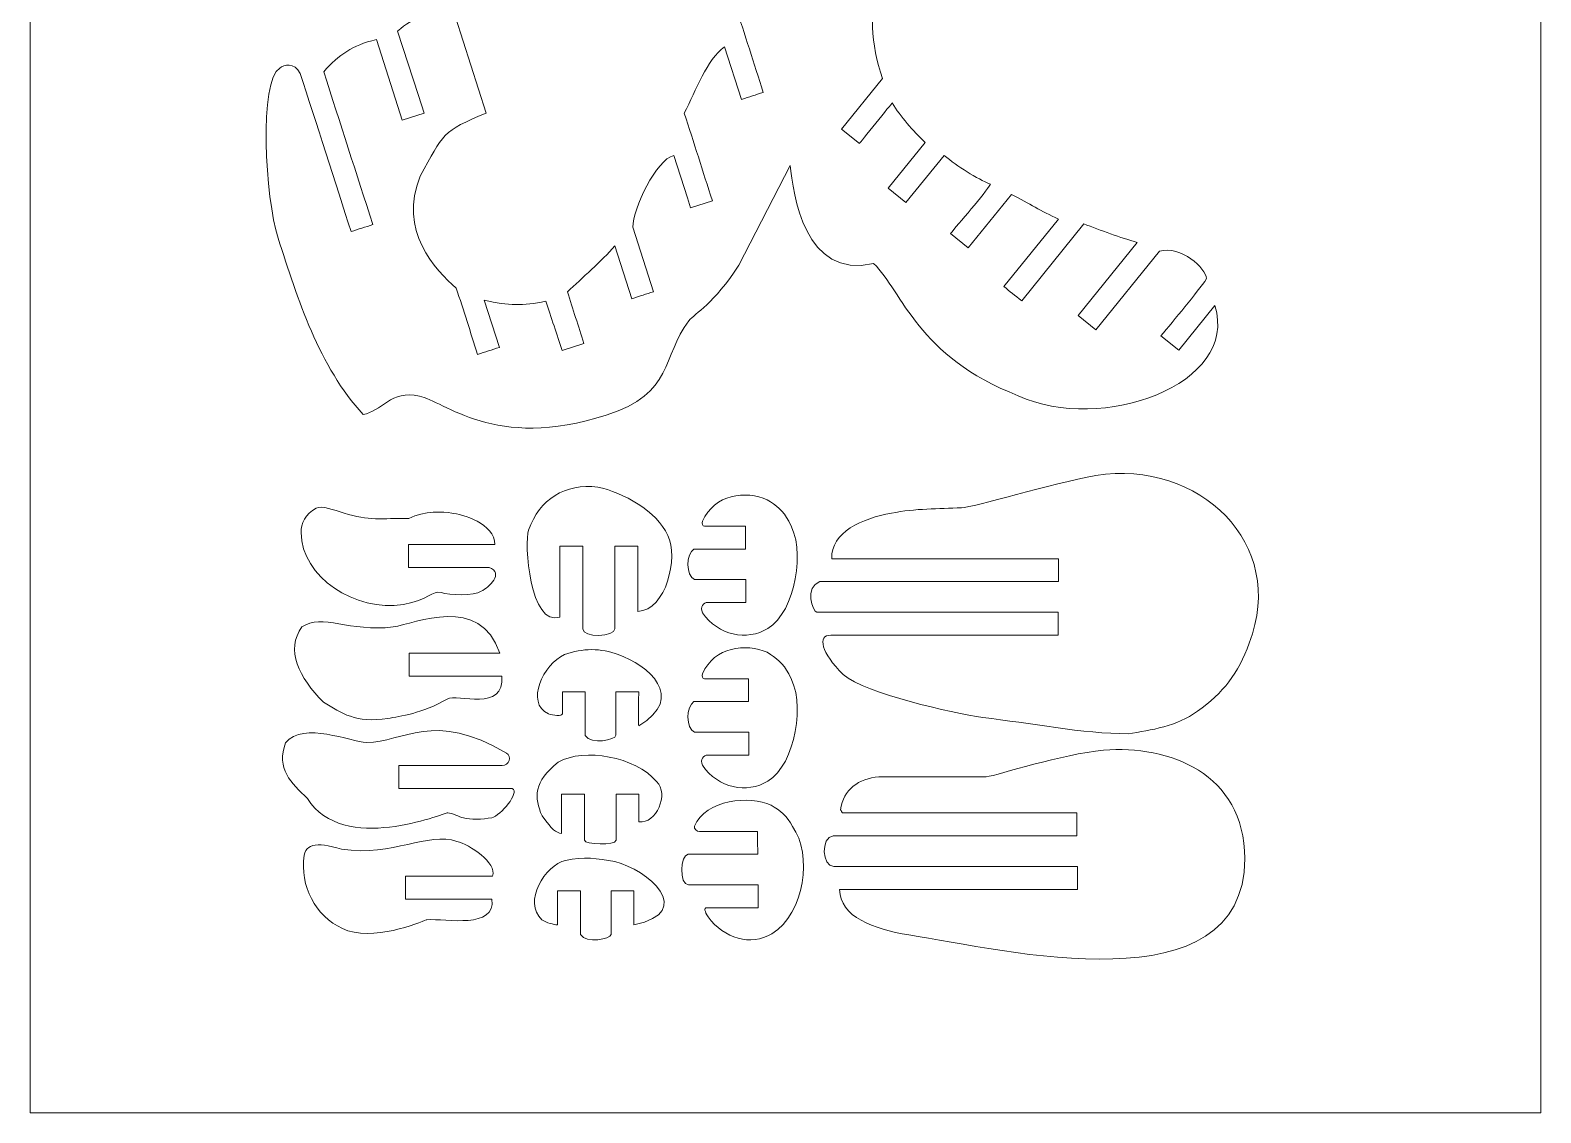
# Model space of a CAD drawing. Header units: centimetres. Extents: x -247 to 254, y -151 to 157.
# Drawn here: x 56 to 254.1, y -151.4 to -9.4 of the extents above; entities that cross this region are included whole.
import ezdxf

# ---------------------------------------------------------------- set-up
doc = ezdxf.new("R2010")
doc.units = ezdxf.units.CM
doc.header["$MEASUREMENT"] = 0
doc.layers.add('Livello 1', color=7, linetype='Continuous')
doc.layers.add('Livello 2', color=5, linetype='Continuous')

msp = doc.modelspace()

# ---------------------------------------------------------------- linework, layer by layer
at = {"layer": 'Livello 1', "color": 250, "lineweight": 20}
for points, knots in [([(207.82, 9.41), (207.82, 9.41), (203.1, 3.58), (203.1, 3.58), (203.1, 3.58), (203.1, 3.58), (200.77, 5.46), (200.77, 5.46), (200.77, 5.46), (200.77, 5.46), (206.2, 12.19), (206.2, 12.19), (206.2, 12.19), (204.58, 14.08), (202.57, 15.96), (201.15, 16.82), (201.15, 16.82), (201.15, 16.82), (197.37, 12.14), (197.37, 12.14), (197.37, 12.14), (197.37, 12.14), (195.03, 14.02), (195.03, 14.02), (195.03, 14.02), (195.03, 14.02), (198.59, 18.43), (198.59, 18.43), (198.59, 18.43), (195.05, 20.77), (191.27, 21.98), (187.01, 22.01), (187.01, 22.01), (187.01, 22.01), (188.86, 16.24), (188.86, 16.24), (188.86, 16.24), (188.86, 16.24), (186.01, 15.32), (186.01, 15.32), (186.01, 15.32), (186.01, 15.32), (183.69, 22.51), (183.69, 22.51), (183.69, 22.51), (180.49, 23.2), (178.27, 22.58), (175.67, 21.86), (175.67, 21.86), (175.67, 21.86), (177.89, 14.95), (177.89, 14.95), (177.89, 14.95), (177.89, 14.95), (175.03, 14.03), (175.03, 14.03), (175.03, 14.03), (175.03, 14.03), (172.82, 20.91), (172.82, 20.91), (172.82, 20.91), (170.6, 20.15), (167.72, 18.51), (166.05, 17.15), (166.05, 17.15), (166.84, 14.68), (167.63, 12.22), (168.43, 9.75), (168.43, 9.75), (168.43, 9.75), (165.57, 8.83), (165.57, 8.83), (165.57, 8.83), (165.57, 8.83), (163.31, 15.87), (163.31, 15.87), (163.31, 15.87), (160.71, 13.8), (158.27, 11.18), (156.34, 8.09), (156.34, 8.09), (157.79, 3.58), (159.11, -0.87), (160.53, -5.3), (160.53, -5.3), (159.54, -5.62), (158.69, -5.89), (157.68, -6.22), (157.68, -6.22), (157.68, -6.22), (154.41, 3.93), (154.41, 3.93), (154.41, 3.93), (151.93, 1.15), (150.17, -2.83), (148.45, -6.19), (148.45, -6.19), (149.68, -9.99), (150.9, -13.79), (152.12, -17.59), (152.12, -17.59), (151.08, -17.93), (150.3, -18.18), (149.27, -18.51), (149.27, -18.51), (149.27, -18.51), (147.05, -11.63), (147.05, -11.63), (147.05, -11.63), (144.65, -13.37), (143.34, -17.24), (141.76, -20.32), (141.76, -20.32), (143, -24.16), (144.2, -27.97), (145.44, -31.8), (145.44, -31.8), (145.44, -31.8), (142.58, -32.72), (142.58, -32.72), (142.58, -32.72), (142.58, -32.72), (142.17, -31.44), (142.17, -31.44), (142.17, -31.44), (142.17, -31.44), (140.37, -25.85), (140.37, -25.85), (140.37, -25.85), (138.1, -26.44), (135.03, -32.79), (135.02, -35.29), (135.02, -35.29), (135.02, -35.29), (137.74, -43.73), (137.74, -43.73), (137.74, -43.73), (136.77, -44.04), (135.94, -44.3), (134.88, -44.65), (134.88, -44.65), (134.88, -44.65), (132.66, -37.73), (132.66, -37.73), (132.66, -37.73), (130.89, -39.74), (128.35, -41.96), (126.42, -43.74), (126.42, -43.74), (127.15, -46.01), (127.87, -48.26), (128.6, -50.52), (128.6, -50.52), (128.6, -50.52), (125.74, -51.44), (125.74, -51.44), (125.74, -51.44), (125.09, -49.41), (124.25, -47.02), (123.6, -44.98), (123.6, -44.98), (120.51, -45.6), (118.78, -45.56), (115.52, -44.86), (115.52, -44.86), (115.52, -44.86), (117.51, -51.04), (117.51, -51.04), (117.51, -51.04), (116.53, -51.35), (115.64, -51.63), (114.65, -51.95), (114.65, -51.95), (113.72, -49.06), (112.81, -46.22), (111.85, -43.25), (111.85, -43.25), (109.15, -40.99), (104.15, -35.63), (107.13, -28.58), (107.13, -28.58), (110.12, -23.05), (110.02, -22.68), (115.78, -20.31), (115.78, -20.31), (115.78, -20.31), (111.77, -7.74), (111.77, -7.74), (111.77, -7.74), (107.24, -7.13), (106.4, -7.73), (104.16, -9.55), (104.16, -9.55), (104.16, -9.55), (106.88, -18), (106.88, -18), (106.88, -18), (106.88, -18), (107.63, -20.31), (107.63, -20.31), (107.63, -20.31), (107.63, -20.31), (104.77, -21.23), (104.77, -21.23), (104.77, -21.23), (104.77, -21.23), (104.2, -19.45), (104.2, -19.45), (104.2, -19.45), (104.2, -19.45), (101.37, -10.66), (101.37, -10.66), (101.37, -10.66), (98.12, -11.48), (96.55, -12.6), (94.46, -14.88), (94.46, -14.88), (96.61, -21.56), (98.76, -28.25), (100.91, -34.93), (100.91, -34.93), (99.95, -35.24), (99.01, -35.54), (98.06, -35.85), (98.06, -35.85), (96.11, -29.8), (93.36, -21.26), (91.38, -15.1), (91.38, -15.1), (90.58, -13.6), (89.24, -13.92), (88.72, -14.41), (88.72, -14.41), (85.95, -16.03), (86.79, -31.46), (88.49, -36.72), (88.49, -36.72), (91.03, -44.64), (93.87, -53.6), (99.63, -59.82), (99.63, -59.82), (101.99, -59.52), (103.31, -56.52), (107.01, -57.44), (107.01, -57.44), (110.22, -58.01), (116.85, -64.66), (131.53, -59.93), (131.53, -59.93), (140.45, -57.06), (138.76, -52.27), (142.37, -47.55), (142.37, -47.55), (143.18, -46.49), (145.61, -45.41), (148.92, -40.25), (148.92, -40.25), (148.92, -40.25), (155.64, -27.16), (155.64, -27.16), (155.64, -27.16), (156.06, -30.79), (157.47, -42.21), (166.59, -40.03), (166.59, -40.03), (170.45, -43.84), (172.29, -52.21), (185.56, -57.37), (185.56, -57.37), (196.44, -62.4), (214.58, -55.95), (211.35, -45.55), (211.35, -45.55), (211.35, -45.55), (206.6, -51.42), (206.6, -51.42), (206.6, -51.42), (206.6, -51.42), (204.27, -49.54), (204.27, -49.54), (204.27, -49.54), (205.92, -47.5), (209.03, -43.84), (210.26, -42.01), (210.26, -42.01), (210.16, -40.71), (206.91, -37.57), (204.07, -38.43), (204.07, -38.43), (204.07, -38.43), (195.75, -48.73), (195.75, -48.73), (195.75, -48.73), (195.75, -48.73), (193.42, -46.85), (193.42, -46.85), (193.42, -46.85), (193.42, -46.85), (201.16, -37.26), (201.16, -37.26), (201.16, -37.26), (199.04, -36.68), (196.3, -35.66), (194.16, -34.83), (194.16, -34.83), (194.16, -34.83), (186.01, -44.95), (186.01, -44.95), (186.01, -44.95), (185.09, -44.2), (184.44, -43.68), (183.68, -43.06), (183.68, -43.06), (183.68, -43.06), (190.83, -34.21), (190.83, -34.21), (190.83, -34.21), (188.49, -33.15), (187.11, -32.23), (184.67, -30.98), (184.67, -30.98), (184.67, -30.98), (179, -38), (179, -38), (179, -38), (179, -38), (176.67, -36.12), (176.67, -36.12), (176.67, -36.12), (177.58, -34.99), (181.26, -30.78), (181.91, -29.63), (181.91, -29.63), (180.14, -28.92), (177.55, -27.32), (175.85, -25.85), (175.85, -25.85), (175.85, -25.85), (170.83, -32.05), (170.83, -32.05), (170.83, -32.05), (170.83, -32.05), (168.5, -30.17), (168.5, -30.17), (168.5, -30.17), (168.5, -30.17), (173.35, -24.16), (173.35, -24.16), (173.35, -24.16), (171.71, -22.6), (170.13, -20.78), (169.01, -18.98), (169.01, -18.98), (169.01, -18.98), (164.72, -24.29), (164.72, -24.29), (164.72, -24.29), (164.72, -24.29), (162.39, -22.4), (162.39, -22.4), (162.39, -22.4), (162.39, -22.4), (167.74, -15.79), (167.74, -15.79), (167.74, -15.79), (166.25, -11.18), (165.76, -6.9), (167.83, -2.3), (167.83, -2.3), (172.02, 7.02), (184.25, 11.31), (193.57, 5.25), (193.57, 5.25), (196.48, 3.57), (200.77, -0.83), (203.49, -5.07), (203.49, -5.07), (206.84, -3.16), (209.66, 0.45), (211.85, 3.72), (211.85, 3.72), (211.06, 6.9), (209.57, 9.16), (207.82, 9.41)], [0, 0, 0, 0, 0.010309, 0.010309, 0.010309, 0.010309, 0.020619, 0.020619, 0.020619, 0.020619, 0.030928, 0.030928, 0.030928, 0.030928, 0.041237, 0.041237, 0.041237, 0.041237, 0.051546, 0.051546, 0.051546, 0.051546, 0.061856, 0.061856, 0.061856, 0.061856, 0.072165, 0.072165, 0.072165, 0.072165, 0.082474, 0.082474, 0.082474, 0.082474, 0.092784, 0.092784, 0.092784, 0.092784, 0.103093, 0.103093, 0.103093, 0.103093, 0.113402, 0.113402, 0.113402, 0.113402, 0.123711, 0.123711, 0.123711, 0.123711, 0.134021, 0.134021, 0.134021, 0.134021, 0.14433, 0.14433, 0.14433, 0.14433, 0.154639, 0.154639, 0.154639, 0.154639, 0.164948, 0.164948, 0.164948, 0.164948, 0.175258, 0.175258, 0.175258, 0.175258, 0.185567, 0.185567, 0.185567, 0.185567, 0.195876, 0.195876, 0.195876, 0.195876, 0.206186, 0.206186, 0.206186, 0.206186, 0.216495, 0.216495, 0.216495, 0.216495, 0.226804, 0.226804, 0.226804, 0.226804, 0.237113, 0.237113, 0.237113, 0.237113, 0.247423, 0.247423, 0.247423, 0.247423, 0.257732, 0.257732, 0.257732, 0.257732, 0.268041, 0.268041, 0.268041, 0.268041, 0.278351, 0.278351, 0.278351, 0.278351, 0.28866, 0.28866, 0.28866, 0.28866, 0.298969, 0.298969, 0.298969, 0.298969, 0.309278, 0.309278, 0.309278, 0.309278, 0.319588, 0.319588, 0.319588, 0.319588, 0.329897, 0.329897, 0.329897, 0.329897, 0.340206, 0.340206, 0.340206, 0.340206, 0.350515, 0.350515, 0.350515, 0.350515, 0.360825, 0.360825, 0.360825, 0.360825, 0.371134, 0.371134, 0.371134, 0.371134, 0.381443, 0.381443, 0.381443, 0.381443, 0.391753, 0.391753, 0.391753, 0.391753, 0.402062, 0.402062, 0.402062, 0.402062, 0.412371, 0.412371, 0.412371, 0.412371, 0.42268, 0.42268, 0.42268, 0.42268, 0.43299, 0.43299, 0.43299, 0.43299, 0.443299, 0.443299, 0.443299, 0.443299, 0.453608, 0.453608, 0.453608, 0.453608, 0.463918, 0.463918, 0.463918, 0.463918, 0.474227, 0.474227, 0.474227, 0.474227, 0.484536, 0.484536, 0.484536, 0.484536, 0.494845, 0.494845, 0.494845, 0.494845, 0.505155, 0.505155, 0.505155, 0.505155, 0.515464, 0.515464, 0.515464, 0.515464, 0.525773, 0.525773, 0.525773, 0.525773, 0.536082, 0.536082, 0.536082, 0.536082, 0.546392, 0.546392, 0.546392, 0.546392, 0.556701, 0.556701, 0.556701, 0.556701, 0.56701, 0.56701, 0.56701, 0.56701, 0.57732, 0.57732, 0.57732, 0.57732, 0.587629, 0.587629, 0.587629, 0.587629, 0.597938, 0.597938, 0.597938, 0.597938, 0.608247, 0.608247, 0.608247, 0.608247, 0.618557, 0.618557, 0.618557, 0.618557, 0.628866, 0.628866, 0.628866, 0.628866, 0.639175, 0.639175, 0.639175, 0.639175, 0.649485, 0.649485, 0.649485, 0.649485, 0.659794, 0.659794, 0.659794, 0.659794, 0.670103, 0.670103, 0.670103, 0.670103, 0.680412, 0.680412, 0.680412, 0.680412, 0.690722, 0.690722, 0.690722, 0.690722, 0.701031, 0.701031, 0.701031, 0.701031, 0.71134, 0.71134, 0.71134, 0.71134, 0.721649, 0.721649, 0.721649, 0.721649, 0.731959, 0.731959, 0.731959, 0.731959, 0.742268, 0.742268, 0.742268, 0.742268, 0.752577, 0.752577, 0.752577, 0.752577, 0.762887, 0.762887, 0.762887, 0.762887, 0.773196, 0.773196, 0.773196, 0.773196, 0.783505, 0.783505, 0.783505, 0.783505, 0.793814, 0.793814, 0.793814, 0.793814, 0.804124, 0.804124, 0.804124, 0.804124, 0.814433, 0.814433, 0.814433, 0.814433, 0.824742, 0.824742, 0.824742, 0.824742, 0.835052, 0.835052, 0.835052, 0.835052, 0.845361, 0.845361, 0.845361, 0.845361, 0.85567, 0.85567, 0.85567, 0.85567, 0.865979, 0.865979, 0.865979, 0.865979, 0.876289, 0.876289, 0.876289, 0.876289, 0.886598, 0.886598, 0.886598, 0.886598, 0.896907, 0.896907, 0.896907, 0.896907, 0.907216, 0.907216, 0.907216, 0.907217, 0.917526, 0.917526, 0.917526, 0.917526, 0.927835, 0.927835, 0.927835, 0.927835, 0.938144, 0.938144, 0.938144, 0.938144, 0.948454, 0.948454, 0.948454, 0.948454, 0.958763, 0.958763, 0.958763, 0.958763, 0.969072, 0.969072, 0.969072, 0.969072, 0.979381, 0.979381, 0.979381, 0.979381, 1, 1, 1, 1]), ([(215.84, -89.81), (220.9, -76.78), (209.28, -65.7), (195.74, -67.84), (195.74, -67.84), (189.92, -68.86), (179.65, -72.05), (178.1, -72.07), (178.1, -72.07), (175.11, -72.22), (172.05, -72.15), (168.93, -72.78), (168.93, -72.78), (165.12, -73.44), (160.94, -75.3), (161.1, -78.76), (161.1, -78.76), (161.1, -78.76), (166.2, -78.76), (166.2, -78.76), (166.2, -78.76), (174.44, -78.76), (182.7, -78.76), (190.84, -78.76), (190.84, -78.76), (190.84, -78.76), (190.84, -81.76), (190.84, -81.76), (190.84, -81.76), (180.44, -81.76), (169.99, -81.76), (159.55, -81.76), (159.55, -81.76), (157.48, -82.43), (158.61, -85.78), (159.16, -85.78), (159.16, -85.78), (169.75, -85.78), (180.21, -85.78), (190.8, -85.78), (190.8, -85.78), (190.8, -85.78), (190.8, -88.78), (190.8, -88.78), (190.8, -88.78), (180.85, -88.78), (170.9, -88.78), (160.96, -88.78), (160.96, -88.78), (159.17, -88.78), (159.72, -91.1), (162.58, -93.95), (162.58, -93.95), (165.67, -96.49), (176.84, -98.95), (180.92, -99.59), (180.92, -99.59), (187.02, -100.27), (194.04, -101.71), (199.97, -101.71), (199.97, -101.71), (203, -101.23), (206.37, -100.73), (209.08, -98.76), (209.08, -98.76), (212.43, -96.31), (214.44, -93.87), (215.84, -89.81)], [0, 0, 0, 0, 0.055556, 0.055556, 0.055556, 0.055556, 0.111111, 0.111111, 0.111111, 0.111111, 0.166667, 0.166667, 0.166667, 0.166667, 0.222222, 0.222222, 0.222222, 0.222222, 0.277778, 0.277778, 0.277778, 0.277778, 0.333333, 0.333333, 0.333333, 0.333333, 0.388889, 0.388889, 0.388889, 0.388889, 0.444444, 0.444444, 0.444444, 0.444444, 0.5, 0.5, 0.5, 0.5, 0.555556, 0.555556, 0.555556, 0.555556, 0.611111, 0.611111, 0.611111, 0.611111, 0.666667, 0.666667, 0.666667, 0.666667, 0.722222, 0.722222, 0.722222, 0.722222, 0.777778, 0.777778, 0.777778, 0.777778, 0.833333, 0.833333, 0.833333, 0.833333, 0.888889, 0.888889, 0.888889, 0.888889, 1, 1, 1, 1]), ([(139.59, -75.7), (141.01, -78.56), (139.41, -85.49), (135.66, -85.67), (135.66, -85.67), (135.66, -85.67), (135.66, -82.35), (135.66, -82.35), (135.66, -82.35), (135.66, -82.35), (135.66, -77.12), (135.66, -77.12), (135.66, -77.12), (134.66, -77.12), (133.66, -77.12), (132.66, -77.12), (132.66, -77.12), (132.66, -80.72), (132.66, -84.32), (132.66, -87.93), (132.66, -87.93), (132.66, -89.01), (128.45, -89.2), (128.45, -87.93), (128.45, -87.93), (128.45, -87.93), (128.45, -77.12), (128.45, -77.12), (128.45, -77.12), (128.45, -77.12), (125.45, -77.12), (125.45, -77.12), (125.45, -77.12), (125.45, -77.12), (125.45, -86.4), (125.45, -86.4), (125.45, -86.4), (121.51, -87.81), (120.73, -76.56), (121.33, -75.01), (121.33, -75.01), (122.78, -70.87), (126.11, -68.87), (130.42, -69.35), (130.42, -69.35), (133.68, -70.05), (138.16, -72.49), (139.59, -75.7)], [0, 0, 0, 0, 0.076923, 0.076923, 0.076923, 0.076923, 0.153846, 0.153846, 0.153846, 0.153846, 0.230769, 0.230769, 0.230769, 0.230769, 0.307692, 0.307692, 0.307692, 0.307692, 0.384615, 0.384615, 0.384615, 0.384615, 0.461538, 0.461538, 0.461538, 0.461538, 0.538462, 0.538462, 0.538462, 0.538462, 0.615385, 0.615385, 0.615385, 0.615385, 0.692308, 0.692308, 0.692308, 0.692308, 0.769231, 0.769231, 0.769231, 0.769231, 0.846154, 0.846154, 0.846154, 0.846154, 1, 1, 1, 1]), ([(152.73, -87.89), (149.94, -89.61), (146.19, -88.81), (144.16, -85.83), (144.16, -85.83), (143.74, -85.09), (144.35, -84.47), (144.82, -84.49), (144.82, -84.49), (144.82, -84.49), (149.84, -84.49), (149.84, -84.49), (149.84, -84.49), (149.84, -84.49), (149.84, -81.49), (149.84, -81.49), (149.84, -81.49), (149.84, -81.49), (143.11, -81.49), (143.11, -81.49), (143.11, -81.49), (141.93, -81.03), (141.99, -78.08), (143.03, -77.48), (143.03, -77.48), (143.03, -77.48), (149.78, -77.48), (149.78, -77.48), (149.78, -77.48), (149.78, -76.46), (149.78, -75.5), (149.78, -74.48), (149.78, -74.48), (149.78, -74.48), (144.41, -74.48), (144.41, -74.48), (144.41, -74.48), (144.06, -74.54), (144.08, -74.11), (144.16, -73.84), (144.16, -73.84), (145.66, -70.26), (149.85, -69.79), (152.63, -71.01), (152.63, -71.01), (153.77, -71.72), (154.78, -72.47), (155.45, -73.84), (155.45, -73.84), (157.76, -77.48), (156.36, -85.66), (152.73, -87.89)], [0, 0, 0, 0, 0.071429, 0.071429, 0.071429, 0.071429, 0.142857, 0.142857, 0.142857, 0.142857, 0.214286, 0.214286, 0.214286, 0.214286, 0.285714, 0.285714, 0.285714, 0.285714, 0.357143, 0.357143, 0.357143, 0.357143, 0.428571, 0.428571, 0.428571, 0.428571, 0.5, 0.5, 0.5, 0.5, 0.571429, 0.571429, 0.571429, 0.571429, 0.642857, 0.642857, 0.642857, 0.642857, 0.714286, 0.714286, 0.714286, 0.714286, 0.785714, 0.785714, 0.785714, 0.785714, 0.857143, 0.857143, 0.857143, 0.857143, 1, 1, 1, 1]), ([(111.26, -72.76), (112.54, -72.95), (116.94, -74.08), (116.93, -76.9), (116.93, -76.9), (116.93, -76.9), (105.57, -76.9), (105.57, -76.9), (105.57, -76.9), (105.57, -78.22), (105.57, -78.59), (105.57, -79.9), (105.57, -79.9), (105.57, -79.9), (116.15, -79.9), (116.15, -79.9), (116.15, -79.9), (118.16, -80.65), (116.14, -82.5), (115.13, -83.02), (115.13, -83.02), (114.25, -83.69), (110.88, -83.54), (109.85, -83.17), (109.85, -83.17), (108.73, -82.86), (108.2, -84.2), (104.91, -84.75), (104.91, -84.75), (98.64, -85.81), (91.53, -81.1), (91.49, -75.33), (91.49, -75.33), (91.48, -74.11), (92.01, -72.91), (93.49, -72.13), (93.49, -72.13), (94.21, -71.7), (95.78, -72.4), (97.14, -72.76), (97.14, -72.76), (100.36, -73.8), (102.07, -73.46), (105.61, -73.46), (105.61, -73.46), (107.66, -72.43), (110.24, -72.58), (111.26, -72.76)], [0, 0, 0, 0, 0.076923, 0.076923, 0.076923, 0.076923, 0.153846, 0.153846, 0.153846, 0.153846, 0.230769, 0.230769, 0.230769, 0.230769, 0.307692, 0.307692, 0.307692, 0.307692, 0.384615, 0.384615, 0.384615, 0.384615, 0.461538, 0.461538, 0.461538, 0.461538, 0.538462, 0.538462, 0.538462, 0.538462, 0.615385, 0.615385, 0.615385, 0.615385, 0.692308, 0.692308, 0.692308, 0.692308, 0.769231, 0.769231, 0.769231, 0.769231, 0.846154, 0.846154, 0.846154, 0.846154, 1, 1, 1, 1]), ([(91.6, -87.7), (94.28, -85.89), (97.86, -88.42), (103.59, -87.7), (103.59, -87.7), (106.46, -87.25), (114.99, -83.36), (117.56, -91.14), (117.56, -91.14), (117.56, -91.14), (105.66, -91.14), (105.66, -91.14), (105.66, -91.14), (105.66, -91.14), (105.66, -94.14), (105.66, -94.14), (105.66, -94.14), (105.66, -94.14), (117.83, -94.14), (117.83, -94.14), (117.83, -94.14), (118.25, -98.93), (111.97, -96.39), (110.67, -97.16), (110.67, -97.16), (107.41, -99.04), (104.44, -99.45), (102.89, -99.69), (102.89, -99.69), (98.58, -100.35), (96.93, -99.02), (94.42, -97.58), (94.42, -97.58), (91.25, -94.34), (89.42, -90.69), (91.6, -87.7)], [0, 0, 0, 0, 0.1, 0.1, 0.1, 0.1, 0.2, 0.2, 0.2, 0.2, 0.3, 0.3, 0.3, 0.3, 0.4, 0.4, 0.4, 0.4, 0.5, 0.5, 0.5, 0.5, 0.6, 0.6, 0.6, 0.6, 0.7, 0.7, 0.7, 0.7, 0.8, 0.8, 0.8, 0.8, 1, 1, 1, 1]), ([(135.78, -100.66), (135.73, -100.53), (135.78, -96.6), (135.78, -96.21), (135.78, -96.21), (135.78, -96.21), (132.78, -96.21), (132.78, -96.21), (132.78, -96.21), (132.78, -96.46), (132.8, -101.86), (132.78, -101.91), (132.78, -101.91), (132.75, -102.51), (129.52, -103.2), (128.77, -101.92), (128.77, -101.92), (128.77, -101.92), (128.77, -96.21), (128.77, -96.21), (128.77, -96.21), (128.77, -96.21), (125.77, -96.21), (125.77, -96.21), (125.77, -96.21), (125.77, -97.17), (125.77, -98.13), (125.77, -99.09), (125.77, -99.09), (125.77, -99.44), (124.49, -99.29), (123.93, -99.09), (123.93, -99.09), (120.84, -97.68), (123.3, -92.54), (126.05, -91.33), (126.05, -91.33), (128.42, -90.46), (130.83, -90.46), (133.1, -91.33), (133.1, -91.33), (136.98, -92.7), (142.1, -96.91), (135.78, -100.66)], [0, 0, 0, 0, 0.083333, 0.083333, 0.083333, 0.083333, 0.166667, 0.166667, 0.166667, 0.166667, 0.25, 0.25, 0.25, 0.25, 0.333333, 0.333333, 0.333333, 0.333333, 0.416667, 0.416667, 0.416667, 0.416667, 0.5, 0.5, 0.5, 0.5, 0.583333, 0.583333, 0.583333, 0.583333, 0.666667, 0.666667, 0.666667, 0.666667, 0.75, 0.75, 0.75, 0.75, 0.833333, 0.833333, 0.833333, 0.833333, 1, 1, 1, 1]), ([(152.73, -107.91), (149.94, -109.62), (146.19, -108.83), (144.16, -105.85), (144.16, -105.85), (143.74, -105.11), (144.35, -104.48), (144.82, -104.51), (144.82, -104.51), (144.82, -104.51), (150.21, -104.51), (150.21, -104.51), (150.21, -104.51), (150.21, -104.51), (150.21, -101.51), (150.21, -101.51), (150.21, -101.51), (150.21, -101.51), (143.11, -101.51), (143.11, -101.51), (143.11, -101.51), (141.93, -101.04), (141.99, -98.09), (143.03, -97.5), (143.03, -97.5), (143.03, -97.5), (150.19, -97.48), (150.19, -97.48), (150.19, -97.48), (150.19, -96.46), (150.19, -95.53), (150.19, -94.51), (150.19, -94.51), (150.19, -94.51), (144.41, -94.5), (144.41, -94.5), (144.41, -94.5), (144.06, -94.56), (144.08, -94.13), (144.16, -93.85), (144.16, -93.85), (145.66, -90.27), (149.85, -89.81), (152.63, -91.03), (152.63, -91.03), (153.77, -91.74), (154.78, -92.48), (155.45, -93.85), (155.45, -93.85), (157.76, -97.5), (156.36, -105.68), (152.73, -107.91)], [0, 0, 0, 0, 0.071429, 0.071429, 0.071429, 0.071429, 0.142857, 0.142857, 0.142857, 0.142857, 0.214286, 0.214286, 0.214286, 0.214286, 0.285714, 0.285714, 0.285714, 0.285714, 0.357143, 0.357143, 0.357143, 0.357143, 0.428571, 0.428571, 0.428571, 0.428571, 0.5, 0.5, 0.5, 0.5, 0.571429, 0.571429, 0.571429, 0.571429, 0.642857, 0.642857, 0.642857, 0.642857, 0.714286, 0.714286, 0.714286, 0.714286, 0.785714, 0.785714, 0.785714, 0.785714, 0.857143, 0.857143, 0.857143, 0.857143, 1, 1, 1, 1]), ([(89.47, -102.9), (91.83, -99.97), (98.04, -102.84), (100.08, -102.84), (100.08, -102.84), (104.94, -102.85), (108.89, -98.55), (118.42, -104.25), (118.42, -104.25), (119.22, -104.67), (118.75, -105.88), (117.87, -105.88), (117.87, -105.88), (117.87, -105.88), (104.31, -105.88), (104.31, -105.88), (104.31, -105.88), (104.31, -106.88), (104.31, -107.87), (104.31, -108.88), (104.31, -108.88), (104.31, -108.88), (119.2, -108.88), (119.2, -108.88), (119.2, -108.88), (120.22, -109.4), (117.68, -112.47), (116.51, -112.72), (116.51, -112.72), (115.29, -112.93), (113.7, -113.01), (112.78, -112.72), (112.78, -112.72), (112.26, -112.64), (111.3, -112.09), (110.76, -112.08), (110.76, -112.08), (110.16, -112.1), (97.04, -117.67), (92.33, -110.2), (92.33, -110.2), (90.2, -108.17), (88.17, -106.27), (89.47, -102.9)], [0, 0, 0, 0, 0.083333, 0.083333, 0.083333, 0.083333, 0.166667, 0.166667, 0.166667, 0.166667, 0.25, 0.25, 0.25, 0.25, 0.333333, 0.333333, 0.333333, 0.333333, 0.416667, 0.416667, 0.416667, 0.416667, 0.5, 0.5, 0.5, 0.5, 0.583333, 0.583333, 0.583333, 0.583333, 0.666667, 0.666667, 0.666667, 0.666667, 0.75, 0.75, 0.75, 0.75, 0.833333, 0.833333, 0.833333, 0.833333, 1, 1, 1, 1]), ([(125.23, -105.42), (121.98, -108.04), (122.03, -110.04), (123.11, -112.47), (123.11, -112.47), (124.48, -114.39), (124.86, -114.63), (125.66, -114.8), (125.66, -114.8), (125.66, -114.8), (125.66, -109.62), (125.66, -109.62), (125.66, -109.62), (125.66, -109.62), (128.66, -109.62), (128.66, -109.62), (128.66, -109.62), (128.66, -109.62), (128.66, -115.68), (128.66, -115.68), (128.66, -115.68), (128.66, -116.24), (132.77, -116.4), (132.81, -115.68), (132.81, -115.68), (132.81, -113.52), (132.81, -111.77), (132.81, -109.62), (132.81, -109.62), (132.81, -109.62), (135.81, -109.62), (135.81, -109.62), (135.81, -109.62), (135.81, -109.62), (135.81, -113.25), (135.81, -113.25), (135.81, -113.25), (138.04, -113.56), (139.83, -109.63), (138.13, -107.97), (138.13, -107.97), (135.32, -104.73), (128.68, -103.5), (125.23, -105.42)], [0, 0, 0, 0, 0.083333, 0.083333, 0.083333, 0.083333, 0.166667, 0.166667, 0.166667, 0.166667, 0.25, 0.25, 0.25, 0.25, 0.333333, 0.333333, 0.333333, 0.333333, 0.416667, 0.416667, 0.416667, 0.416667, 0.5, 0.5, 0.5, 0.5, 0.583333, 0.583333, 0.583333, 0.583333, 0.666667, 0.666667, 0.666667, 0.666667, 0.75, 0.75, 0.75, 0.75, 0.833333, 0.833333, 0.833333, 0.833333, 1, 1, 1, 1]), ([(215.28, -118.08), (215.21, -106.81), (205.3, -103.21), (196.75, -103.86), (196.75, -103.86), (191.26, -104.38), (183, -107.12), (181.35, -107.36), (181.35, -107.36), (181.35, -107.36), (167.27, -107.34), (167.27, -107.34), (167.27, -107.34), (164.63, -107.58), (162.62, -109.01), (162.26, -111.68), (162.26, -111.68), (162.35, -111.73), (162.43, -112.05), (162.52, -112.09), (162.52, -112.09), (162.52, -112.09), (193.26, -112.09), (193.26, -112.09), (193.26, -112.09), (193.26, -112.09), (193.26, -115.09), (193.26, -115.09), (193.26, -115.09), (193.26, -115.09), (161.29, -115.09), (161.29, -115.09), (161.29, -115.09), (159.59, -115.28), (159.86, -119.12), (161.35, -119.12), (161.35, -119.12), (172.02, -119.12), (182.69, -119.12), (193.35, -119.12), (193.35, -119.12), (193.35, -119.12), (193.35, -122.12), (193.35, -122.12), (193.35, -122.12), (193.35, -122.12), (162.13, -122.12), (162.13, -122.12), (162.13, -122.12), (162.17, -125.72), (166.55, -127.34), (171.19, -128.08), (171.19, -128.08), (183.97, -130.12), (215.15, -137.82), (215.28, -118.08)], [0, 0, 0, 0, 0.066667, 0.066667, 0.066667, 0.066667, 0.133333, 0.133333, 0.133333, 0.133333, 0.2, 0.2, 0.2, 0.2, 0.266667, 0.266667, 0.266667, 0.266667, 0.333333, 0.333333, 0.333333, 0.333333, 0.4, 0.4, 0.4, 0.4, 0.466667, 0.466667, 0.466667, 0.466667, 0.533333, 0.533333, 0.533333, 0.533333, 0.6, 0.6, 0.6, 0.6, 0.666667, 0.666667, 0.666667, 0.666667, 0.733333, 0.733333, 0.733333, 0.733333, 0.8, 0.8, 0.8, 0.8, 0.866667, 0.866667, 0.866667, 0.866667, 1, 1, 1, 1]), ([(153.23, -127.94), (150.45, -129.65), (147.03, -128.54), (144.87, -125.74), (144.87, -125.74), (144.44, -125), (144.28, -124.51), (144.75, -124.53), (144.75, -124.53), (144.75, -124.53), (151.43, -124.53), (151.43, -124.53), (151.43, -124.53), (151.43, -124.53), (151.46, -121.53), (151.46, -121.53), (151.46, -121.53), (151.46, -121.53), (142.32, -121.53), (142.32, -121.53), (142.32, -121.53), (141.05, -121.5), (141.21, -117.56), (142.28, -117.52), (142.28, -117.52), (142.28, -117.52), (151.39, -117.52), (151.39, -117.52), (151.39, -117.52), (151.39, -116.5), (151.34, -115.55), (151.34, -114.53), (151.34, -114.53), (151.34, -114.53), (143.76, -114.52), (143.76, -114.52), (143.76, -114.52), (143.41, -114.59), (143, -114.12), (143.08, -113.85), (143.08, -113.85), (144.58, -110.26), (150.36, -109.83), (153.14, -111.06), (153.14, -111.06), (154.28, -111.77), (155.28, -112.51), (155.96, -113.88), (155.96, -113.88), (158.56, -117.49), (157.6, -125.24), (153.23, -127.94)], [0, 0, 0, 0, 0.071429, 0.071429, 0.071429, 0.071429, 0.142857, 0.142857, 0.142857, 0.142857, 0.214286, 0.214286, 0.214286, 0.214286, 0.285714, 0.285714, 0.285714, 0.285714, 0.357143, 0.357143, 0.357143, 0.357143, 0.428571, 0.428571, 0.428571, 0.428571, 0.5, 0.5, 0.5, 0.5, 0.571429, 0.571429, 0.571429, 0.571429, 0.642857, 0.642857, 0.642857, 0.642857, 0.714286, 0.714286, 0.714286, 0.714286, 0.785714, 0.785714, 0.785714, 0.785714, 0.857143, 0.857143, 0.857143, 0.857143, 1, 1, 1, 1]), ([(91.82, -118.43), (91.59, -122.39), (93.82, -126.16), (97.63, -127.55), (97.63, -127.55), (101.96, -128.82), (107.84, -126.11), (108.01, -126.1), (108.01, -126.1), (110.57, -125.95), (117.06, -127.36), (116.53, -123.4), (116.53, -123.4), (116.53, -123.4), (105.21, -123.4), (105.21, -123.4), (105.21, -123.4), (105.21, -123.4), (105.21, -120.4), (105.21, -120.4), (105.21, -120.4), (105.21, -120.4), (116.62, -120.4), (116.62, -120.4), (116.62, -120.4), (117.24, -118.61), (113.54, -116.2), (111.94, -115.83), (111.94, -115.83), (108.09, -114.52), (103.62, -117.85), (96.82, -116.86), (96.82, -116.86), (93.34, -115.83), (91.88, -116.06), (91.82, -118.43)], [0, 0, 0, 0, 0.1, 0.1, 0.1, 0.1, 0.2, 0.2, 0.2, 0.2, 0.3, 0.3, 0.3, 0.3, 0.4, 0.4, 0.4, 0.4, 0.5, 0.5, 0.5, 0.5, 0.6, 0.6, 0.6, 0.6, 0.7, 0.7, 0.7, 0.7, 0.8, 0.8, 0.8, 0.8, 1, 1, 1, 1]), ([(135.15, -126.78), (135.1, -126.65), (135.15, -122.72), (135.15, -122.32), (135.15, -122.32), (135.15, -122.32), (132.15, -122.32), (132.15, -122.32), (132.15, -122.32), (132.15, -122.58), (132.17, -127.98), (132.15, -128.02), (132.15, -128.02), (132.12, -128.62), (128.9, -129.31), (128.14, -128.03), (128.14, -128.03), (128.14, -128.03), (128.14, -122.32), (128.14, -122.32), (128.14, -122.32), (128.14, -122.32), (125.14, -122.32), (125.14, -122.32), (125.14, -122.32), (125.14, -123.28), (125.14, -125.82), (125.14, -126.78), (125.14, -126.78), (124.6, -126.73), (123.73, -126.53), (123.09, -126.11), (123.09, -126.11), (120.53, -123.77), (123.5, -118.92), (126.19, -118.32), (126.19, -118.32), (128.62, -117.77), (130.31, -118.09), (132.65, -118.47), (132.65, -118.47), (136.9, -119.52), (143.43, -125.01), (135.15, -126.78)], [0, 0, 0, 0, 0.083333, 0.083333, 0.083333, 0.083333, 0.166667, 0.166667, 0.166667, 0.166667, 0.25, 0.25, 0.25, 0.25, 0.333333, 0.333333, 0.333333, 0.333333, 0.416667, 0.416667, 0.416667, 0.416667, 0.5, 0.5, 0.5, 0.5, 0.583333, 0.583333, 0.583333, 0.583333, 0.666667, 0.666667, 0.666667, 0.666667, 0.75, 0.75, 0.75, 0.75, 0.833333, 0.833333, 0.833333, 0.833333, 1, 1, 1, 1])]:
    msp.add_open_spline(points, degree=3, knots=knots, dxfattribs=at)
at = {"layer": 'Livello 2', "lineweight": 20}
msp.add_open_spline([(55.97, 156.77), (55.97, 156.77), (254.09, 156.77), (254.09, 156.77), (254.09, 156.77), (254.09, 156.77), (254.09, -151.42), (254.09, -151.42), (254.09, -151.42), (254.09, -151.42), (55.97, -151.42), (55.97, -151.42), (55.97, -151.42), (55.97, -151.42), (55.97, 156.77), (55.97, 156.77)], degree=3, knots=[0, 0, 0, 0, 0.2, 0.2, 0.2, 0.2, 0.4, 0.4, 0.4, 0.4, 0.6, 0.6, 0.6, 0.6, 1, 1, 1, 1], dxfattribs=at)

doc.saveas('drawing.dxf')
